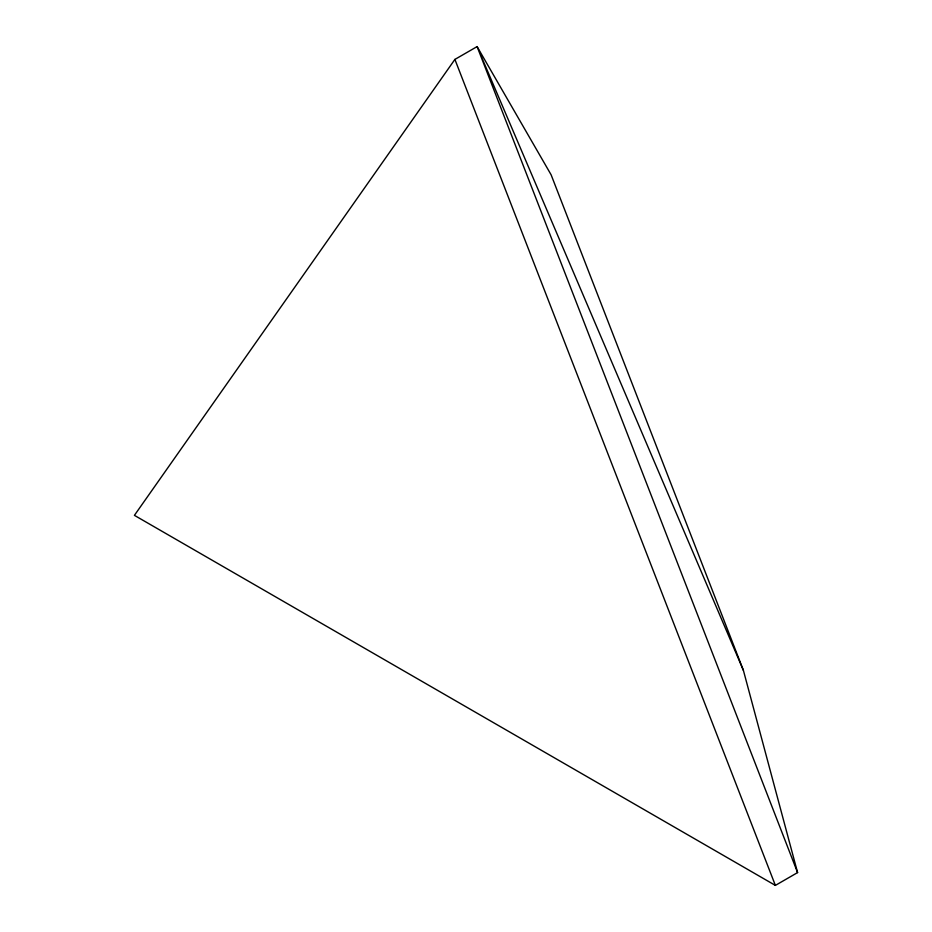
<?xml version="1.0" encoding="UTF-8"?>
<svg xmlns="http://www.w3.org/2000/svg" width="932" height="932" viewBox="0 0 932 932"><rect width="100%" height="100%" fill="white"/><g stroke="black" fill="none" stroke-linecap="round" stroke-linejoin="round"><path stroke-width="1.4" d="M454.898 59.415L134.418 515.349L775.377 885.4L797.582 872.585L743.398 670.376L551.115 174.797L477.102 46.6L454.898 59.415L775.377 885.4M743.398 670.376L477.102 46.6L797.582 872.585"/></g></svg>
